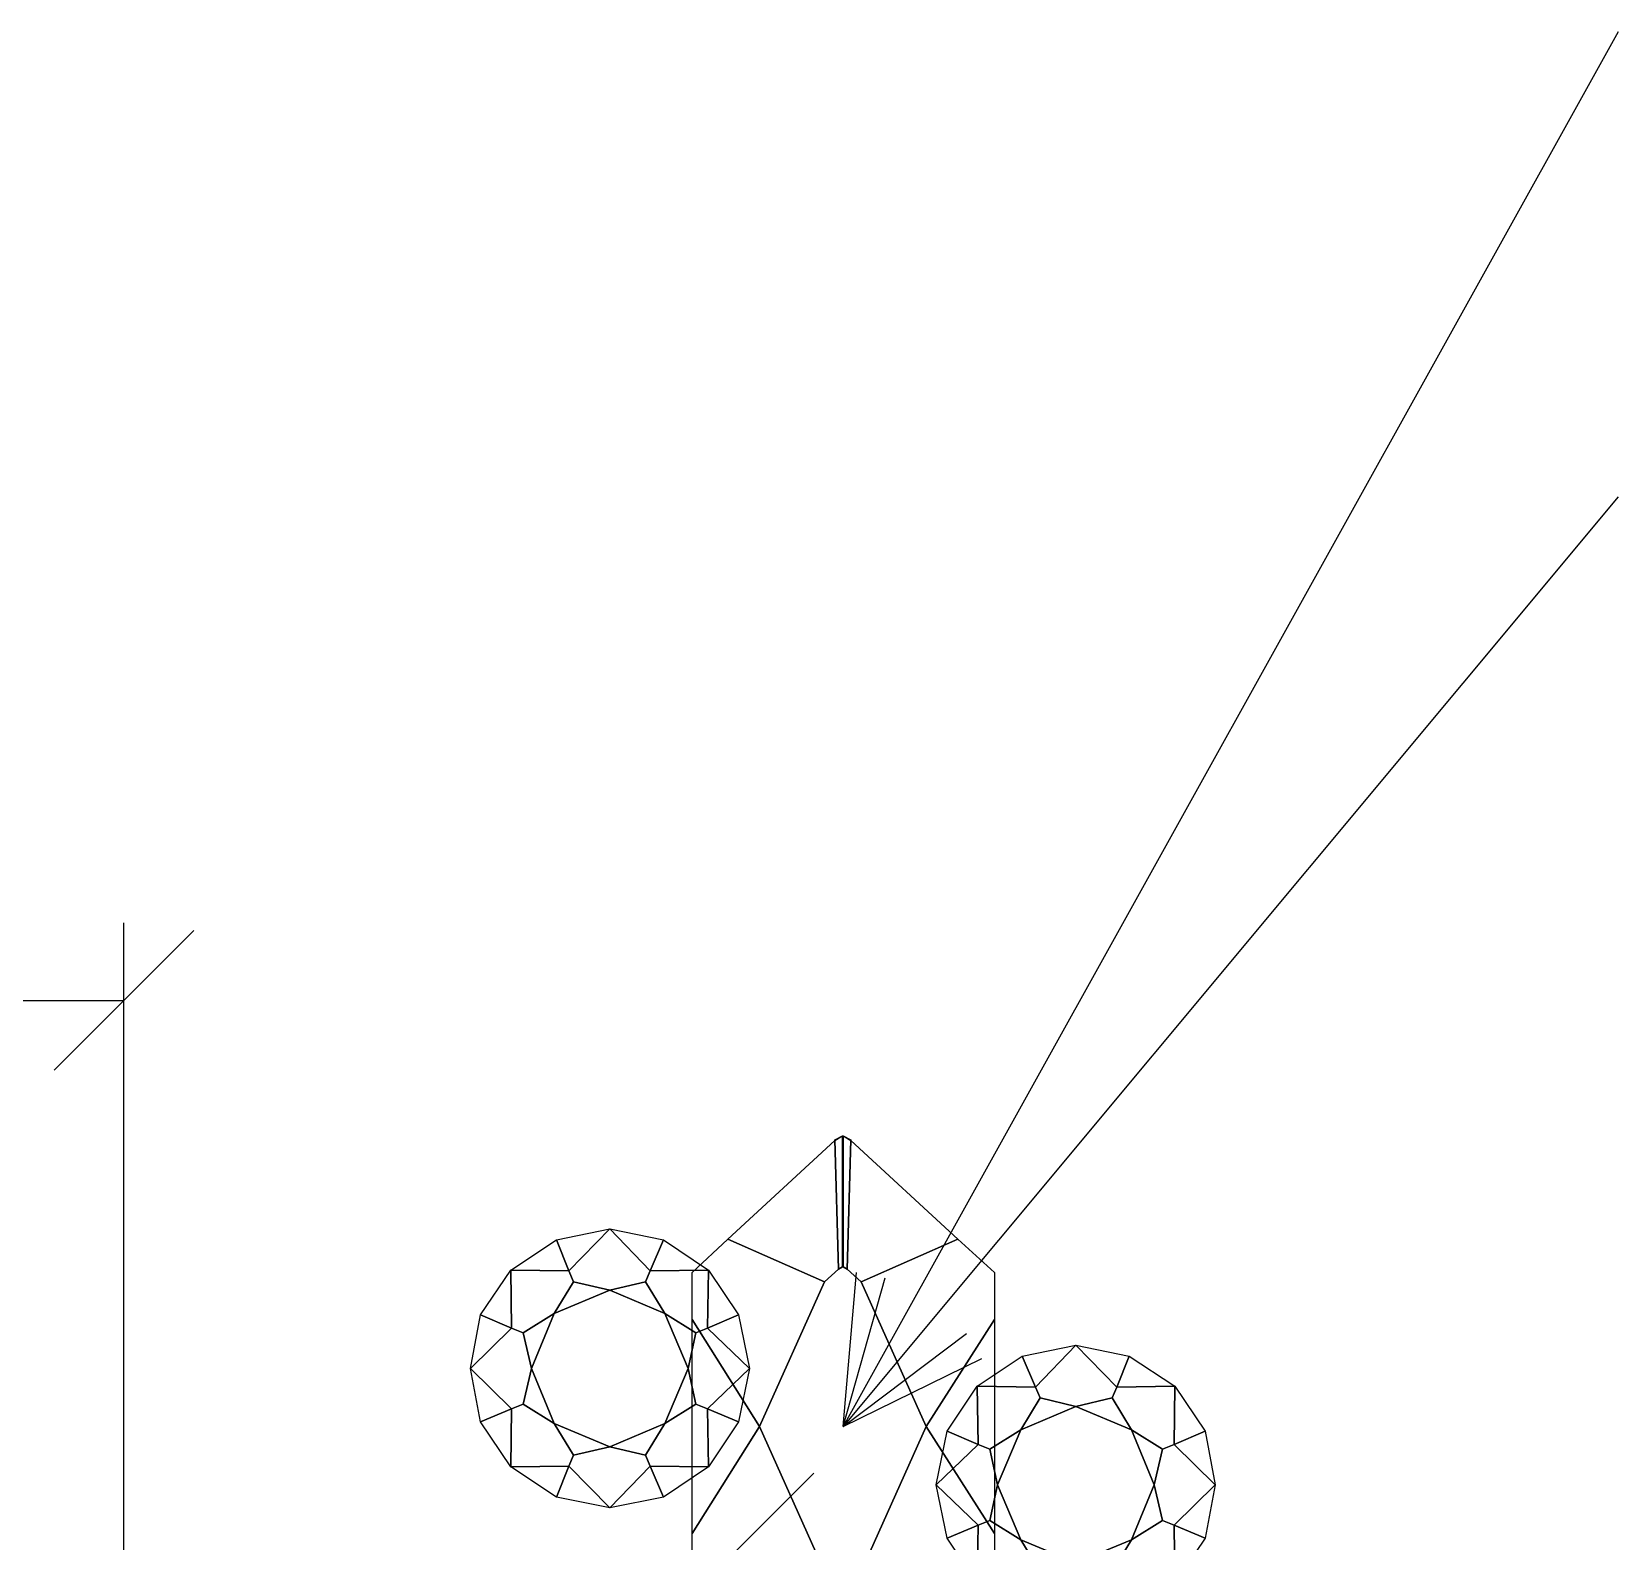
# Model space of a CAD drawing. Header units: millimetres. Extents: x 0 to 358, y 0 to 210.
# Drawn here: x 68.81 to 89.28, y 117.02 to 136.5 of the extents above; entities that cross this region are included whole.
import ezdxf

# ---------------------------------------------------------------- set-up
doc = ezdxf.new("R2010")
doc.units = ezdxf.units.MM

msp = doc.modelspace()

# ---------------------------------------------------------------- linework, layer by layer
at = {"layer": 'ANNOTATION'}
msp.add_line((70, 105), (70, 125), dxfattribs=at)
at = {"layer": 'EDGES'}
for p, q in [((89.28, 136.5), (79.28, 118.5)), ((89.28, 130.5), (79.28, 118.5)), ((69.1, 123.1), (70.9, 124.9)), ((46, 124), (70, 124)), ((79.28, 118.5), (79.45, 120.49)), ((79.28, 118.5), (79.82, 120.42)), ((79.28, 118.5), (80.87, 119.7)), ((79.28, 118.5), (81.07, 119.38)), ((77.1, 116.1), (78.9, 117.9))]:
    msp.add_line(p, q, dxfattribs=at)
for points in [[(77.33, 116.51), (77.33, 120.49), (77.79, 120.92), (79.17, 122.19), (79.27, 122.25), (79.27, 122.25), (79.27, 122.25), (79.27, 122.25), (79.28, 122.25), (79.28, 122.25), (79.28, 122.25), (79.28, 122.25), (79.28, 122.25), (79.38, 122.19), (80.76, 120.92), (81.23, 120.49), (81.23, 116.51)], [(81.01, 116.48), (80.62, 117.06), (80.48, 117.75), (80.48, 117.75), (80.48, 117.75), (80.48, 117.75), (80.48, 117.75), (80.62, 118.44), (81.01, 119.02), (81.59, 119.41), (82.28, 119.55), (82.28, 119.55), (82.28, 119.55), (82.28, 119.55), (82.28, 119.55), (82.97, 119.41), (83.56, 119.02), (83.95, 118.44), (84.08, 117.75), (84.08, 117.75), (84.08, 117.75), (84.08, 117.75), (84.08, 117.75), (83.95, 117.06), (83.56, 116.48)]]:
    msp.add_lwpolyline(points, dxfattribs=at)
for points in [[(79.17, 122.2), (79.27, 122.25), (79.27, 120.56), (79.22, 120.53)], [(79.27, 122.25), (79.27, 122.25), (79.27, 122.25), (79.28, 122.25), (79.28, 122.25), (79.28, 122.25), (79.28, 122.25), (79.28, 120.56), (79.27, 120.56)], [(79.27, 122.25), (79.27, 122.25), (79.27, 120.56), (79.27, 120.56)], [(79.28, 120.56), (79.28, 122.25), (79.28, 122.25), (79.28, 120.56)], [(79.28, 120.56), (79.28, 122.25), (79.38, 122.2), (79.33, 120.53)], [(77.79, 120.92), (79.17, 122.19), (79.17, 122.2), (79.22, 120.53), (79.04, 120.37)], [(79.33, 120.53), (79.38, 122.2), (79.38, 122.19), (80.76, 120.92), (79.51, 120.37)], [(74.47, 119.25), (74.47, 119.25), (74.47, 119.25), (74.6, 119.94), (74.99, 120.52), (75.58, 120.91), (76.27, 121.05), (76.27, 121.05), (76.27, 121.05), (76.27, 121.05), (76.27, 121.05), (76.96, 120.91), (77.54, 120.52), (77.93, 119.94), (78.07, 119.25), (78.07, 119.25), (78.07, 119.25), (78.07, 119.25), (78.07, 119.25), (77.93, 118.56), (77.54, 117.98), (76.96, 117.59), (76.27, 117.45), (76.27, 117.45), (76.27, 117.45), (76.27, 117.45), (76.27, 117.45), (75.58, 117.59), (74.99, 117.98), (74.6, 118.56), (74.47, 119.25), (74.47, 119.25)], [(75.58, 120.91), (76.27, 121.05), (75.74, 120.51)], [(75.74, 120.51), (75.74, 120.51), (76.27, 121.05), (76.27, 121.05), (76.27, 121.05), (76.79, 120.51), (76.73, 120.37), (76.27, 120.26), (76.27, 120.26), (75.8, 120.37)], [(76.27, 121.05), (76.96, 120.91), (76.96, 120.91), (76.79, 120.51), (76.79, 120.51)], [(74.99, 120.52), (75.58, 120.91), (75.58, 120.91), (75.74, 120.51), (75.74, 120.51)], [(76.79, 120.51), (76.96, 120.91), (77.54, 120.52)], [(77.33, 120.49), (77.79, 120.92), (79.04, 120.37), (78.2, 118.5), (78.2, 118.5), (77.33, 119.88)], [(79.51, 120.37), (80.76, 120.92), (81.23, 120.49), (81.23, 119.88), (80.35, 118.5), (80.35, 118.5)], [(74.6, 119.94), (74.99, 120.52), (75, 119.77)], [(74.99, 120.52), (74.99, 120.52), (74.99, 120.52), (75.74, 120.51), (75.8, 120.37), (75.55, 119.96), (75.55, 119.96), (75.15, 119.71), (75, 119.77), (75, 119.77)], [(75.55, 119.96), (75.8, 120.37), (76.27, 120.26)], [(76.27, 120.26), (76.73, 120.37), (76.98, 119.96)], [(76.73, 120.37), (76.79, 120.51), (76.79, 120.51), (77.54, 120.52), (77.54, 120.52), (77.54, 120.52), (77.53, 119.77), (77.38, 119.71), (76.98, 119.96), (76.98, 119.96)], [(77.53, 119.77), (77.53, 119.77), (77.54, 120.52), (77.93, 119.94), (77.93, 119.94)], [(78.2, 118.5), (79.04, 120.37), (79.22, 120.53), (79.27, 120.56), (79.27, 120.56), (79.28, 120.56), (79.28, 120.56), (79.33, 120.53), (79.51, 120.37), (80.35, 118.5), (79.51, 116.63), (79.33, 116.47), (79.28, 116.44), (79.28, 116.44), (79.27, 116.44), (79.27, 116.44), (79.22, 116.47), (79.04, 116.63)], [(75.26, 119.25), (75.55, 119.96), (75.55, 119.96), (76.27, 120.26), (76.27, 120.26), (76.98, 119.96), (76.98, 119.96), (77.28, 119.25), (77.28, 119.25), (76.98, 118.54), (76.98, 118.54), (76.27, 118.24), (76.27, 118.24), (75.55, 118.54), (75.55, 118.54), (75.26, 119.25)], [(75.15, 119.71), (75.55, 119.96), (75.26, 119.25)], [(76.98, 119.96), (77.38, 119.71), (77.28, 119.25)], [(74.47, 119.25), (74.6, 119.94), (74.6, 119.94), (75, 119.77), (75, 119.77)], [(74.47, 119.25), (74.47, 119.25), (75, 119.77), (75.15, 119.71), (75.26, 119.25), (75.26, 119.25), (75.15, 118.79), (75, 118.73), (75, 118.73), (74.47, 119.25)], [(77.28, 119.25), (77.38, 119.71), (77.53, 119.77), (77.53, 119.77), (78.07, 119.25), (78.07, 119.25), (78.07, 119.25), (77.53, 118.73), (77.38, 118.79), (77.28, 119.25)], [(77.33, 119.88), (78.2, 118.5), (77.33, 117.12)], [(77.53, 119.77), (77.93, 119.94), (78.07, 119.25)], [(80.35, 118.5), (81.23, 119.88), (81.23, 117.12)], [(81.59, 119.41), (82.28, 119.55), (81.76, 119.01)], [(81.76, 119.01), (81.76, 119.01), (82.28, 119.55), (82.28, 119.55), (82.28, 119.55), (82.81, 119.01), (82.75, 118.87), (82.28, 118.76), (82.28, 118.76), (81.82, 118.87)], [(82.28, 119.55), (82.97, 119.41), (82.97, 119.41), (82.81, 119.01), (82.81, 119.01)], [(81.01, 119.02), (81.59, 119.41), (81.59, 119.41), (81.76, 119.01), (81.76, 119.01)], [(82.81, 119.01), (82.97, 119.41), (83.56, 119.02)], [(74.47, 119.25), (75, 118.73), (74.6, 118.56)], [(75.15, 118.79), (75.26, 119.25), (75.55, 118.54)], [(76.98, 118.54), (77.28, 119.25), (77.38, 118.79)], [(77.53, 118.73), (77.53, 118.73), (78.07, 119.25), (77.93, 118.56), (77.93, 118.56)], [(80.62, 118.44), (81.01, 119.02), (81.02, 118.27)], [(81.01, 119.02), (81.01, 119.02), (81.01, 119.02), (81.76, 119.01), (81.82, 118.87), (81.57, 118.46), (81.57, 118.46), (81.17, 118.21), (81.02, 118.27), (81.02, 118.27)], [(82.75, 118.87), (82.81, 119.01), (82.81, 119.01), (83.56, 119.02), (83.56, 119.02), (83.56, 119.02), (83.55, 118.27), (83.4, 118.21), (83, 118.46), (83, 118.46)], [(83.55, 118.27), (83.55, 118.27), (83.56, 119.02), (83.95, 118.44), (83.95, 118.44)], [(74.6, 118.56), (74.6, 118.56), (75, 118.73), (75, 118.73), (74.99, 117.98)], [(74.99, 117.98), (75, 118.73), (75.15, 118.79), (75.55, 118.54), (75.55, 118.54), (75.8, 118.13), (75.74, 117.99), (75.74, 117.99), (74.99, 117.98), (74.99, 117.98)], [(76.73, 118.13), (76.98, 118.54), (76.98, 118.54), (77.38, 118.79), (77.53, 118.73), (77.53, 118.73), (77.54, 117.98), (77.54, 117.98), (77.54, 117.98), (76.79, 117.99)], [(77.53, 118.73), (77.93, 118.56), (77.54, 117.98)], [(81.27, 117.75), (81.57, 118.46), (81.57, 118.46), (82.28, 118.76), (82.28, 118.76), (83, 118.46), (83, 118.46), (83.29, 117.75), (83.29, 117.75), (83, 117.04), (83, 117.04), (82.28, 116.74), (82.28, 116.74), (81.57, 117.04), (81.57, 117.04), (81.27, 117.75)], [(81.57, 118.46), (81.82, 118.87), (82.28, 118.76)], [(82.28, 118.76), (82.75, 118.87), (83, 118.46)], [(75.55, 118.54), (76.27, 118.24), (75.8, 118.13)], [(76.27, 118.24), (76.98, 118.54), (76.73, 118.13)], [(77.33, 117.12), (78.2, 118.5), (78.2, 118.5), (79.04, 116.63), (77.79, 116.08), (77.33, 116.51)], [(79.51, 116.63), (80.35, 118.5), (80.35, 118.5), (81.23, 117.12), (81.23, 116.51), (80.76, 116.08)], [(80.48, 117.75), (80.62, 118.44), (80.62, 118.44), (81.02, 118.27), (81.02, 118.27)], [(81.17, 118.21), (81.57, 118.46), (81.27, 117.75)], [(83, 118.46), (83.4, 118.21), (83.29, 117.75)], [(83.55, 118.27), (83.95, 118.44), (84.08, 117.75)], [(75.74, 117.99), (75.8, 118.13), (76.27, 118.24), (76.27, 118.24), (76.73, 118.13), (76.79, 117.99), (76.79, 117.99), (76.27, 117.45), (76.27, 117.45), (76.27, 117.45)], [(80.48, 117.75), (80.48, 117.75), (81.02, 118.27), (81.17, 118.21), (81.27, 117.75), (81.27, 117.75), (81.17, 117.29), (81.02, 117.23), (81.02, 117.23), (80.48, 117.75)], [(83.29, 117.75), (83.4, 118.21), (83.55, 118.27), (83.55, 118.27), (84.08, 117.75), (84.08, 117.75), (84.08, 117.75), (83.55, 117.23), (83.4, 117.29), (83.29, 117.75)], [(74.99, 117.98), (75.74, 117.99), (75.58, 117.59)], [(75.58, 117.59), (75.58, 117.59), (75.74, 117.99), (75.74, 117.99), (76.27, 117.45)], [(76.27, 117.45), (76.79, 117.99), (76.96, 117.59)], [(76.79, 117.99), (76.79, 117.99), (77.54, 117.98), (76.96, 117.59), (76.96, 117.59)], [(80.48, 117.75), (81.02, 117.23), (80.62, 117.06)], [(81.17, 117.29), (81.27, 117.75), (81.57, 117.04)], [(83, 117.04), (83.29, 117.75), (83.4, 117.29)], [(83.55, 117.23), (83.55, 117.23), (84.08, 117.75), (83.95, 117.06), (83.95, 117.06)], [(80.62, 117.06), (80.62, 117.06), (81.02, 117.23), (81.02, 117.23), (81.01, 116.48)], [(81.01, 116.48), (81.02, 117.23), (81.17, 117.29), (81.57, 117.04), (81.57, 117.04), (81.82, 116.63), (81.76, 116.49), (81.76, 116.49), (81.01, 116.48), (81.01, 116.48)], [(82.75, 116.63), (83, 117.04), (83, 117.04), (83.4, 117.29), (83.55, 117.23), (83.55, 117.23), (83.56, 116.48), (83.56, 116.48), (83.56, 116.48), (82.81, 116.49)], [(83.55, 117.23), (83.95, 117.06), (83.56, 116.48)], [(81.57, 117.04), (82.28, 116.74), (81.82, 116.63)], [(82.28, 116.74), (83, 117.04), (82.75, 116.63)]]:
    msp.add_lwpolyline(points, close=True, dxfattribs=at)

doc.saveas('drawing.dxf')
